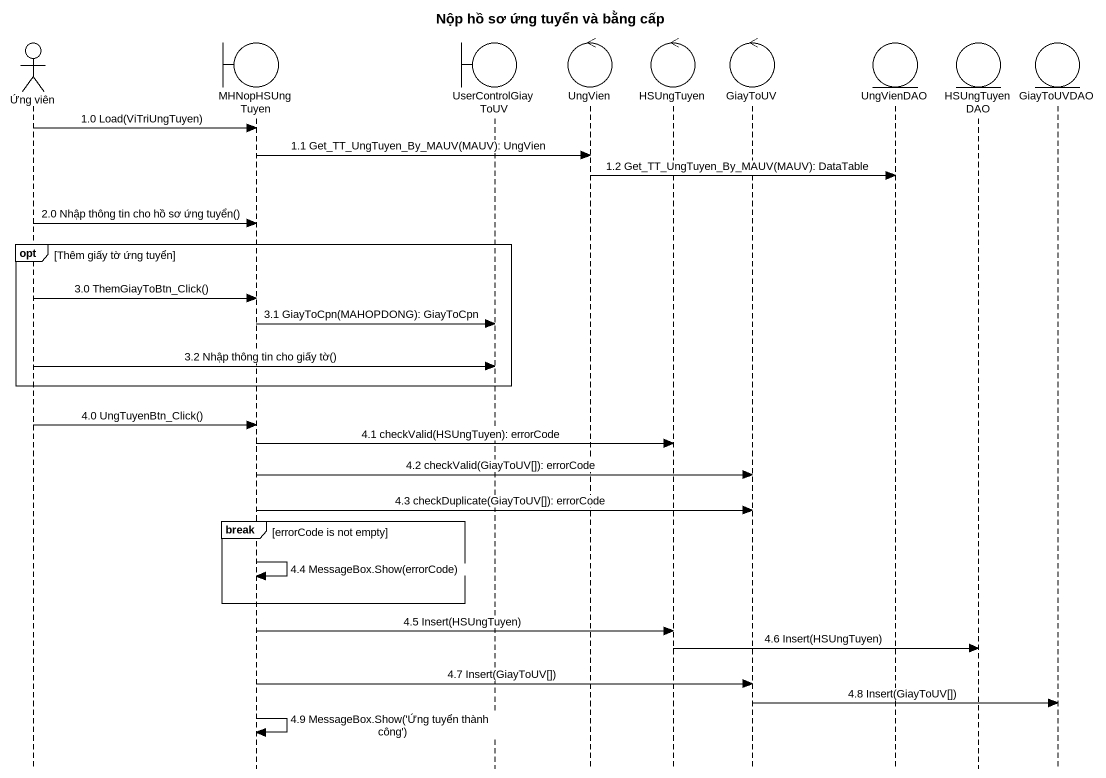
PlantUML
@startuml
title Nộp hồ sơ ứng tuyển và bằng cấp
hide footbox
actor "Ứng viên" as Ứng_viên
boundary MHNopHSUngTuyen
boundary UserControlGiayToUV
control UngVien
control HSUngTuyen
control GiayToUV
entity UngVienDAO
entity HSUngTuyenDAO
entity GiayToUVDAO

Ứng_viên -> MHNopHSUngTuyen : 1.0 Load(ViTriUngTuyen)
MHNopHSUngTuyen -> UngVien : 1.1 Get_TT_UngTuyen_By_MAUV(MAUV): UngVien
UngVien -> UngVienDAO : 1.2 Get_TT_UngTuyen_By_MAUV(MAUV): DataTable
Ứng_viên -> MHNopHSUngTuyen : 2.0 Nhập thông tin cho hồ sơ ứng tuyển()
opt Thêm giấy tờ ứng tuyển
  Ứng_viên -> MHNopHSUngTuyen : 3.0 ThemGiayToBtn_Click()
  MHNopHSUngTuyen -> UserControlGiayToUV : 3.1 GiayToCpn(MAHOPDONG): GiayToCpn
  Ứng_viên -> UserControlGiayToUV : 3.2 Nhập thông tin cho giấy tờ()
end
Ứng_viên -> MHNopHSUngTuyen : 4.0 UngTuyenBtn_Click()
MHNopHSUngTuyen -> HSUngTuyen : 4.1 checkValid(HSUngTuyen): errorCode
MHNopHSUngTuyen -> GiayToUV : 4.2 checkValid(GiayToUV[]): errorCode
MHNopHSUngTuyen -> GiayToUV : 4.3 checkDuplicate(GiayToUV[]): errorCode
break errorCode is not empty
  MHNopHSUngTuyen -> MHNopHSUngTuyen : 4.4 MessageBox.Show(errorCode)
end
MHNopHSUngTuyen -> HSUngTuyen : 4.5 Insert(HSUngTuyen)
HSUngTuyen -> HSUngTuyenDAO : 4.6 Insert(HSUngTuyen)
MHNopHSUngTuyen -> GiayToUV : 4.7 Insert(GiayToUV[])
GiayToUV -> GiayToUVDAO : 4.8 Insert(GiayToUV[])
MHNopHSUngTuyen -> MHNopHSUngTuyen : 4.9 MessageBox.Show('Ứng tuyển thành công')
@enduml
